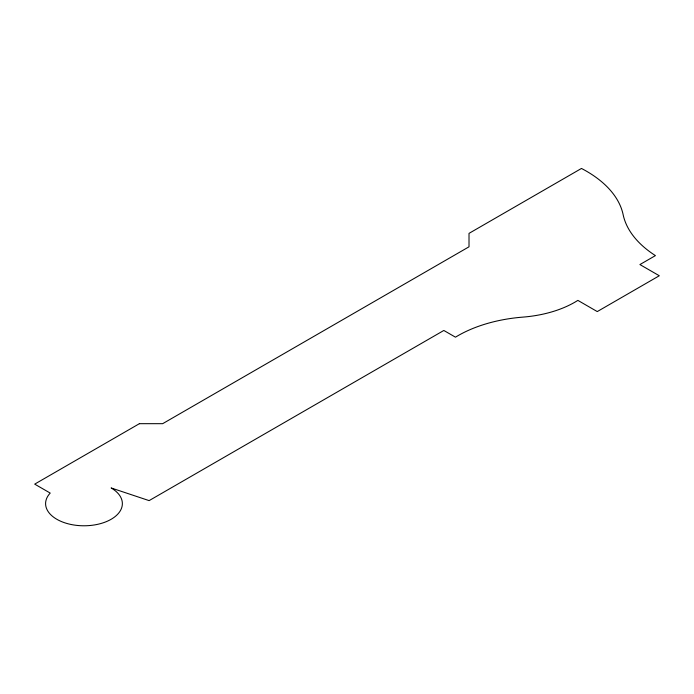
<?xml version="1.0" encoding="UTF-8"?>
<svg xmlns="http://www.w3.org/2000/svg" width="694" height="694" viewBox="0 0 694 694"><rect width="100%" height="100%" fill="white"/><g stroke="black" fill="none" stroke-linecap="round" stroke-linejoin="round"><path stroke-width="1.04" d="M139.399 423.678L34.7 484.126L50.211 493.078A38.387 22.165 0 0 0 62.555 522.009A38.387 22.165 0 0 0 113.616 517.707A38.387 22.165 0 0 0 111.127 487.951L149.123 500.617L443.83 330.465L455.464 337.18A113.807 65.704 0 0 1 522.894 317.115A90.81 52.432 0 0 0 577.868 300.381L597.256 311.58L659.3 275.752L639.911 264.561L655.422 255.609A128.963 74.458 0 0 1 623.151 214.715A128.702 74.301 0 0 0 581.468 168.451L469.014 233.375L469.014 246.804L162.665 423.678L139.399 423.678"/></g></svg>
